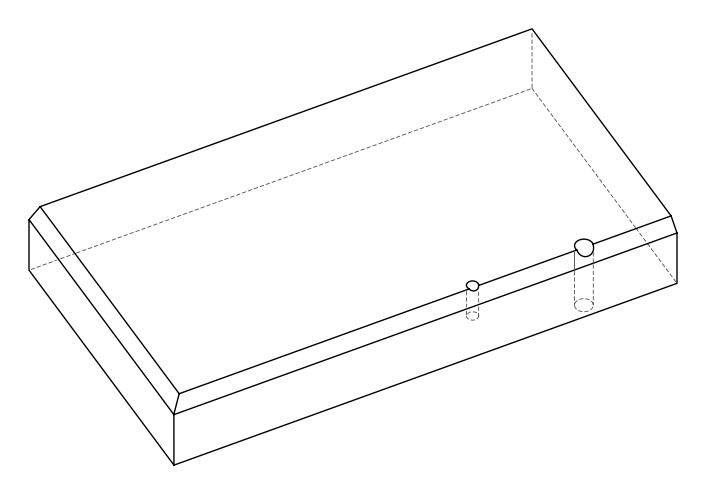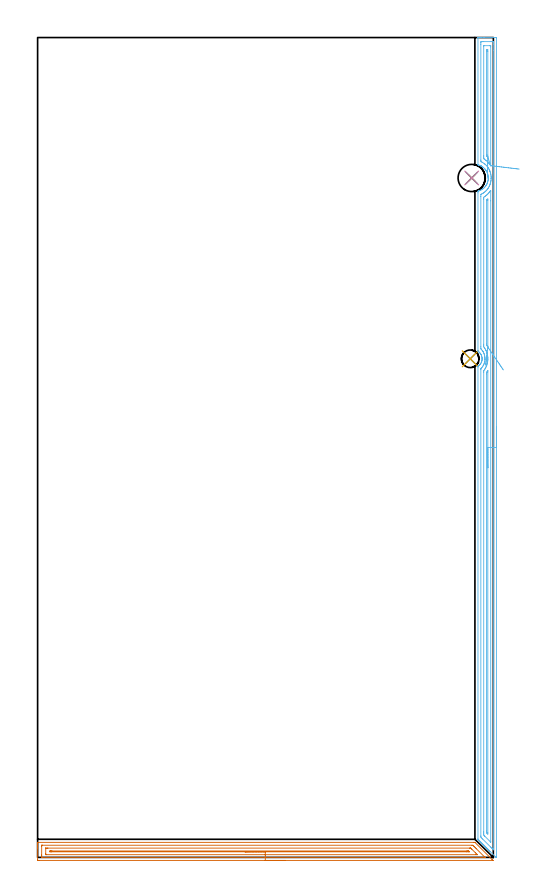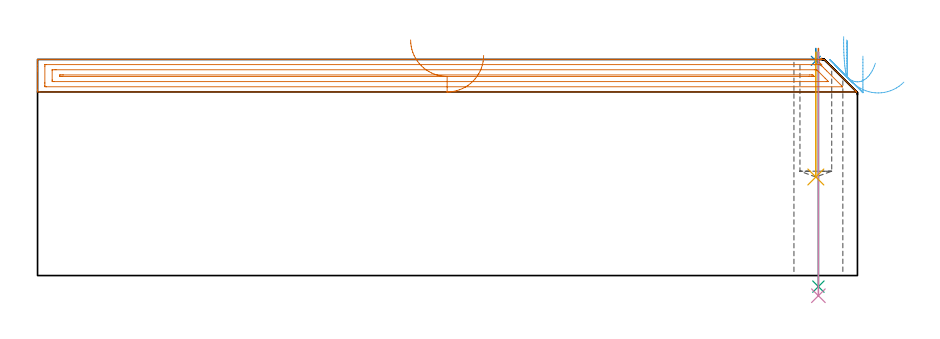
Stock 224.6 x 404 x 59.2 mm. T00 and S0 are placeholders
(PLAN: 7 operations, 4 tool changes, 20.9 min)
(1 SPOT_DRILL | STEP1HOLE | NXT0321_9005460120000 | 0.03 min | 2 mm3)
(2 SPOT_DRILL_1 | STEP1POCKET | NXT0321_9005460120000 | 0.03 min | 1 mm3)
(3 DRILL_THROUGH_HOLE_INTO_CENTER | STEP1HOLE | NXT0301_055 | 0.26 min | 3258 mm3)
(4 DRILL_TO_ENLARGE_THROUGH_HOLE | STEP1HOLE | UGT0301_268 | 0.27 min | 5066 mm3)
(5 DRILL_BLIND_HOLE_INTO_CENTER | STEP1POCKET | NXT0301_058 | 0.14 min | 1840 mm3)
(6 AREA_MILL | FG_CHAMFER_SURFACE | UGT0205_001 | 13.01 min | 16621 mm3)
(7 AREA_MILL_1 | FG_CHAMFER_SURFACE_1 | UGT0205_001 | 7.21 min | 8649 mm3)
(TOOL NXT0321_9005460120000 | NC Spot Drill, 142deg, 12mm, Carbide, Uncoated | D12 PA142 FL30 Z2)
(TOOL NXT0301_055 | Carbide Drill 8.4mm [860.1-0840-042A1-MM 2214] | D8.4 PA140 FL61 Z2)
(TOOL UGT0301_268 | Twist Drill 13.4 mm | D13.4 PA118 FL108 Z2)
(TOOL NXT0301_058 | Carbide Drill 8.7mm [860.1-0870-026A1-MM 2214] | D8.7 PA140 FL47 Z2)
(TOOL UGT0205_001 | Chamfer Mill 20 x 3 x 45 deg. | D20 FL50 Z2)
(OP 1 SPOT_DRILL)
G17 G21 G94 G90
T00 M6
G54
G17 G0 G90 X213.9 Y334.8 S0 M3
G43 Z69.2 H0
G94 G81 G98 Z58.623 F250. R62.2
G80
M5
M2
(OP 2 SPOT_DRILL_1)
G17 G21 G94 G90
T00 M6
G54
G17 G0 G90 X213.2 Y245.7 S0 M3
G43 Z69.2 H0
G94 G81 G98 Z58.826 F250. R62.2
G80
M5
M2
(OP 3 DRILL_THROUGH_HOLE_INTO_CENTER)
G17 G21 G94 G90
T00 M6
G54
G17 G0 G90 X213.9 Y334.8 S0 M3
G43 Z69.2 H1
G94 G73 G98 Z-3.029 F250. Q7.779 R61.2
G80
M5
M2
(OP 4 DRILL_TO_ENLARGE_THROUGH_HOLE)
G17 G21 G94 G90
T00 M6
G54
G17 G0 G90 X213.9 Y334.8 S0 M3
G43 Z69.2 H0
G94 G73 G98 Z-5.526 F250. Q12.945 R61.2
G80
M5
M2
(OP 5 DRILL_BLIND_HOLE_INTO_CENTER)
G17 G21 G94 G90
T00 M6
G54
G17 G0 G90 X213.2 Y245.7 S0 M3
G43 Z69.2 H1
G94 G81 G98 Z27. F250. R61.2
G80
M5
M2
(OP 6 AREA_MILL)
G17 G21 G94 G90
T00 M6
G54
G17 G0 G90 X226.099 Y212. S1061 M3
G43 Z69.2 H0
Z60.101
G94 G1 Y211.962 Z59.23 F250.
Y211.848 Z58.365
Y211.659 Z57.513
Y211.397 Z56.681
Y211.063 Z55.875
Y210.66 Z55.101
Y210.191 Z54.365
Y209.66 Z53.673
Y209.071 Z53.03
Y208.428 Z52.441
Y207.736 Z51.91
Y207. Z51.441
Y206.226 Z51.038
Y205.42 Z50.704
Y204.588 Z50.442
Y203.736 Z50.253
Y202.871 Z50.139
Y202. Z50.101
X226.097 Y0.115 Z50.102
X226.096 Y0.058 Z50.103
X226.095 Y0.047 Z50.104
X226.085 Y0.004 Z50.11
X226.018 Y0.002 Z50.175
X225.888 Y0.01 Z50.304
X225.811 Y0.088 Z50.385
X225.732 Y0.167 Z50.467
X223.052 Y2.847 Z53.146
X222.883 Y3.015 Z53.312
X222.715 Y3.184 Z53.483
X222.606 Y3.293 Z53.592
X222.439 Y3.459 Z53.756
X222.273 Y3.626 Z53.925
X222.159 Y3.74 Z54.039
X221.994 Y3.903 Z54.2
X221.831 Y4.068 Z54.367
X221.713 Y4.186 Z54.485
X221.55 Y4.348 Z54.645
X221.394 Y4.505 Z54.803
X221.266 Y4.633 Z54.932
X221.106 Y4.792 Z55.089
X220.947 Y4.952 Z55.251
X220.82 Y5.079 Z55.378
X220.661 Y5.236 Z55.534
X220.505 Y5.394 Z55.693
X220.373 Y5.526 Z55.825
X220.217 Y5.681 Z55.978
X220.063 Y5.836 Z56.135
X219.927 Y5.972 Z56.271
X219.773 Y6.125 Z56.422
X219.621 Y6.278 Z56.577
X219.48 Y6.419 Z56.718
X219.328 Y6.569 Z56.867
X219.179 Y6.72 Z57.019
X219.033 Y6.865 Z57.164
X218.884 Y7.014 Z57.311
X218.736 Y7.162 Z57.461
X218.587 Y7.312 Z57.611
X218.44 Y7.458 Z57.756
X218.294 Y7.605 Z57.903
X218.14 Y7.759 Z58.057
X217.996 Y7.902 Z58.2
X217.852 Y8.047 Z58.345
X217.694 Y8.205 Z58.504
X217.551 Y8.347 Z58.644
X217.41 Y8.489 Z58.788
X217.247 Y8.652 Z58.95
X217.062 Y8.84 Z59.135
X217.004 Y8.905 Z59.189
X217. Y9.098 Z59.2
Y241.741
X217.004 Y242.012 Z59.19
X217.254 Y242.188 Z58.946
X217.312 Y242.229 Z58.887
X217.545 Y242.417 Z58.654
X217.551 Y242.423 Z58.648
X217.57 Y242.44 Z58.629
X217.764 Y242.615 Z58.436
X217.848 Y242.706 Z58.349
X217.936 Y242.812 Z58.263
X218.035 Y242.932 Z58.164
X218.144 Y243.066 Z58.052
X218.164 Y243.09 Z58.033
X218.45 Y243.508 Z57.749
X218.596 Y243.779 Z57.604
X218.686 Y243.974 Z57.513
X218.725 Y244.059 Z57.474
X218.769 Y244.19 Z57.43
X218.84 Y244.401 Z57.358
X218.845 Y244.421 Z57.352
X218.956 Y244.844 Z57.244
X218.968 Y244.924 Z57.232
X219.023 Y245.293 Z57.175
X219.04 Y245.517 Z57.156
X219.045 Y245.731 Z57.148
X219.037 Y245.963 Z57.16
X219.027 Y246.069 Z57.172
X219.013 Y246.186 Z57.181
X218.936 Y246.635 Z57.26
X218.815 Y247.079 Z57.379
X218.807 Y247.1 Z57.387
X218.724 Y247.342 Z57.473
X218.573 Y247.662 Z57.625
X218.44 Y247.901 Z57.757
X218.401 Y247.971 Z57.797
X218.137 Y248.348 Z58.062
X217.935 Y248.588 Z58.263
X217.841 Y248.7 Z58.357
X217.68 Y248.864 Z58.518
X217.551 Y248.976 Z58.647
X217.464 Y249.051 Z58.733
X217.233 Y249.229 Z58.962
X217.188 Y249.261 Z59.007
X216.999 Y249.399 Z59.184
X217. Y249.779 Z59.2
Y327.475
X217.006 Y328.286 Z59.192
X217.101 Y328.317 Z59.098
X217.267 Y328.369 Z58.933
X217.413 Y328.415 Z58.783
X217.452 Y328.427 Z58.744
X217.842 Y328.57 Z58.357
X218.288 Y328.766 Z57.912
X218.723 Y328.993 Z57.472
X218.884 Y329.09 Z57.309
X219.074 Y329.202 Z57.125
X219.155 Y329.262 Z57.045
X219.328 Y329.392 Z56.867
X219.544 Y329.55 Z56.656
X219.608 Y329.598 Z56.591
X219.773 Y329.739 Z56.424
X219.89 Y329.838 Z56.307
X220.163 Y330.095 Z56.036
X220.211 Y330.146 Z55.989
X220.492 Y330.452 Z55.707
X220.703 Y330.714 Z55.496
X220.729 Y330.75 Z55.469
X220.809 Y330.861 Z55.386
X220.903 Y330.987 Z55.295
X221.148 Y331.376 Z55.049
X221.213 Y331.494 Z54.981
X221.374 Y331.774 Z54.824
X221.425 Y331.88 Z54.772
X221.613 Y332.323 Z54.582
X221.636 Y332.387 Z54.558
X221.698 Y332.555 Z54.5
X221.776 Y332.773 Z54.422
X221.899 Y333.217 Z54.297
X221.994 Y333.665 Z54.204
X222.002 Y333.727 Z54.195
X222.056 Y334.111 Z54.143
X222.073 Y334.363 Z54.126
X222.076 Y334.412 Z54.122
X222.082 Y334.528 Z54.11
X222.084 Y334.558 Z54.107
Y334.576 Z54.106
X222.083 Y334.62 Z54.105
X222.084 Y334.743 Z54.104
X222.083 Y334.82 Z54.101
Y334.9
X222.084 Y334.953 Z54.104
X222.085 Y335.005 Z54.106
X222.066 Y335.353 Z54.133
X222.059 Y335.451 Z54.139
X222.051 Y335.513 Z54.147
X222. Y335.898 Z54.199
X221.91 Y336.343 Z54.288
X221.787 Y336.792 Z54.413
X221.634 Y337.236 Z54.563
X221.607 Y337.299 Z54.589
X221.511 Y337.533 Z54.688
X221.375 Y337.826 Z54.825
X221.294 Y337.979 Z54.904
X221.209 Y338.129 Z54.989
X221.167 Y338.192 Z55.029
X220.916 Y338.583 Z55.281
X220.809 Y338.729 Z55.388
X220.598 Y339.021 Z55.601
X220.545 Y339.085 Z55.654
X220.491 Y339.15 Z55.708
X220.217 Y339.437 Z55.982
X220.117 Y339.541 Z56.082
X219.725 Y339.914 Z56.472
X219.645 Y339.978 Z56.554
X219.608 Y340.008 Z56.591
X219.434 Y340.134 Z56.765
X219.328 Y340.21 Z56.867
X219.239 Y340.276 Z56.96
X219.174 Y340.323 Z57.025
X218.977 Y340.449 Z57.221
X218.884 Y340.508 Z57.312
X218.783 Y340.574 Z57.416
X218.725 Y340.611 Z57.474
X218.568 Y340.699 Z57.631
X218.545 Y340.713 Z57.654
X218.44 Y340.766 Z57.756
X218.36 Y340.807 Z57.836
X218.209 Y340.871 Z57.989
X217.842 Y341.028 Z58.357
X217.39 Y341.187 Z58.81
X217.302 Y341.218 Z58.896
X217.098 Y341.28 Z59.098
X217.004 Y341.315 Z59.19
X217. Y341.411 Z59.2
Y403.832
X217.003 Y403.991 Z59.188
X217.04 Y404. Z59.151
X217.413 Z58.786
X217.773 Z58.426
X218.44 Z57.755
X219.662 Z56.535
X220.217 Z55.977
X225.549 Z50.649
X225.828 Y403.998 Z50.369
X226.092 Y403.99 Z50.106
X226.099 Y403.726 Z50.099
Y202. Z50.101
X224.685 Z51.515
X224.683 Y4.186 Z51.517
X224.682 Y4.164 Z51.518
X224.66 Y3.702 Z51.54
X224.166 Y4.186 Z52.034
X223.771 Y4.579 Z52.429
X223.27 Y5.079 Z52.93
X219.328 Y9.022 Z56.872
X218.809 Y9.545 Z57.391
X218.44 Y9.922 Z57.76
X218.416 Y10.438 Z57.784
X218.415 Y10.463 Z57.785
Y240.631
X218.416 Y240.74 Z57.784
X218.419 Y240.793 Z57.781
X218.421 Y240.817 Z57.779
X218.436 Y240.848 Z57.764
X218.438 Y240.85 Z57.762
X218.731 Y241.155 Z57.469
X218.864 Y241.315 Z57.336
X219.207 Y241.741 Z56.993
X219.24 Y241.786 Z56.96
X219.258 Y241.812 Z56.942
X219.328 Y241.918 Z56.872
X219.528 Y242.229 Z56.672
X219.601 Y242.361 Z56.599
X219.747 Y242.634 Z56.453
X219.897 Y242.956 Z56.303
X219.993 Y243.195 Z56.207
X220.112 Y243.527 Z56.088
X220.127 Y243.573 Z56.073
X220.137 Y243.608 Z56.063
X220.217 Y243.904 Z55.983
X220.314 Y244.323 Z55.886
X220.331 Y244.421 Z55.869
X220.425 Y245.104 Z55.775
X220.442 Y245.314 Z55.758
X220.454 Y245.638 Z55.746
X220.448 Y245.974 Z55.752
X220.435 Y246.207 Z55.765
X220.399 Y246.557 Z55.801
X220.329 Y246.987 Z55.871
X220.306 Y247.1 Z55.894
X220.217 Y247.488 Z55.983
X220.068 Y247.993 Z56.132
X219.988 Y248.223 Z56.212
X219.806 Y248.638 Z56.394
X219.684 Y248.886 Z56.516
X219.557 Y249.115 Z56.643
X219.458 Y249.286 Z56.742
X219.328 Y249.48 Z56.872
X219.116 Y249.779 Z57.084
X218.811 Y250.148 Z57.389
X218.44 Y250.564 Z57.76
X218.42 Y250.672 Z57.78
X218.417 Y250.695 Z57.783
X218.414 Y251.565 Z57.786
Y325.689
X218.417 Y326.582 Z57.783
X218.419 Y326.604 Z57.781
X218.44 Y326.728 Z57.76
X218.932 Y326.98 Z57.268
X219.328 Y327.193 Z56.872
X219.505 Y327.298 Z56.695
X219.783 Y327.475 Z56.417
X220.033 Y327.66 Z56.167
X220.217 Y327.802 Z55.983
X220.53 Y328.059 Z55.67
X220.87 Y328.369 Z55.33
X221.106 Y328.609 Z55.094
X221.415 Y328.95 Z54.785
X221.666 Y329.262 Z54.534
X221.805 Y329.452 Z54.395
X221.994 Y329.725 Z54.206
X222.161 Y329.987 Z54.039
X222.261 Y330.155 Z53.939
X222.486 Y330.553 Z53.714
X222.72 Y331.048 Z53.48
X222.75 Y331.114 Z53.45
X222.77 Y331.161 Z53.43
X222.883 Y331.445 Z53.317
X223.012 Y331.811 Z53.188
X223.055 Y331.941 Z53.145
X223.214 Y332.501 Z52.986
X223.288 Y332.834 Z52.912
X223.383 Y333.337 Z52.817
X223.437 Y333.727 Z52.763
X223.487 Y334.334 Z52.713
X223.501 Y334.62 Z52.699
X223.503 Y334.681 Z52.697
Y334.721
X223.498 Y334.894 Z52.702
X223.469 Y335.513 Z52.731
X223.44 Y335.846 Z52.76
X223.361 Y336.406 Z52.839
X223.257 Y336.923 Z52.943
X223.158 Y337.299 Z53.042
X223.097 Y337.517 Z53.103
X222.883 Y338.177 Z53.317
X222.877 Y338.192 Z53.323
X222.874 Y338.202 Z53.326
X222.625 Y338.76 Z53.575
X222.467 Y339.085 Z53.733
X222.298 Y339.39 Z53.902
X221.994 Y339.875 Z54.206
X221.924 Y339.978 Z54.276
X221.577 Y340.452 Z54.623
X221.216 Y340.871 Z54.984
X221.106 Y340.987 Z55.094
X220.717 Y341.37 Z55.483
X220.517 Y341.56 Z55.683
X220.281 Y341.764 Z55.919
X220.217 Y341.813 Z55.983
X220.04 Y341.943 Z56.16
X219.328 Y342.409 Z56.872
X218.889 Y342.658 Z57.311
X218.44 Y342.873 Z57.76
X218.415 Y343.551 Z57.785
Y343.576
X218.414 Y400.707 Z57.786
X218.415 Y401.6 Z57.785
X218.416 Y401.624 Z57.784
X218.44 Y401.99 Z57.76
X218.933 Y401.998 Z57.267
X219.328 Y401.999 Z56.872
X219.819 Y402. Z56.381
X223.373 Z52.827
X223.771 Y401.999 Z52.429
X224.265 Y401.997 Z51.935
X224.66 Y401.99 Z51.54
X224.684 Y401.6 Z51.516
X224.685 Y401.575 Z51.515
X224.686 Y400.707 Z51.514
Y397.602
X224.685 Y202. Z51.515
X223.27 Z52.93
X223.268 Y7.759 Z52.932
X223.267 Y7.593 Z52.933
X223.266 Y7.565 Z52.934
X223.264 Y7.55 Z52.936
X223.23 Y7.581 Z52.97
X223.042 Y7.759 Z53.158
X220.362 Y10.438 Z55.838
X220.217 Y10.585 Z55.983
X219.85 Y10.961 Z56.35
X219.836 Y11.331 Z56.364
X219.831 Y11.718 Z56.369
X219.829 Y12.224 Z56.371
Y12.614
Y239.062
X219.83 Y239.451 Z56.37
X219.833 Y239.704 Z56.367
X219.835 Y239.825 Z56.365
X219.927 Y239.955 Z56.273
X220.217 Y240.35 Z55.983
X220.418 Y240.646 Z55.782
X220.552 Y240.848 Z55.648
X220.754 Y241.202 Z55.446
X221.03 Y241.741 Z55.17
X221.055 Y241.793 Z55.145
X221.106 Y241.909 Z55.094
X221.304 Y242.435 Z54.896
X221.371 Y242.634 Z54.829
X221.513 Y243.118 Z54.687
X221.616 Y243.527 Z54.584
X221.686 Y243.837 Z54.514
X221.773 Y244.421 Z54.427
X221.799 Y244.617 Z54.401
X221.835 Y244.945 Z54.365
X221.859 Y245.314 Z54.341
X221.864 Y245.445 Z54.336
X221.866 Y245.821 Z54.335
X221.854 Y246.207 Z54.346
X221.846 Y246.356 Z54.354
X221.809 Y246.741 Z54.391
X221.761 Y247.1 Z54.439
X221.715 Y247.38 Z54.485
X221.652 Y247.712 Z54.548
X221.585 Y247.993 Z54.615
X221.434 Y248.556 Z54.766
X221.334 Y248.886 Z54.866
X221.106 Y249.468 Z55.094
X220.967 Y249.779 Z55.233
X220.841 Y250.045 Z55.359
X220.479 Y250.672 Z55.721
X220.217 Y251.049 Z55.983
X219.836 Y251.565 Z56.364
X219.832 Y251.952 Z56.368
X219.829 Y252.458 Z56.371
Y252.849
Y324.293
X219.831 Y324.796 Z56.369
X219.835 Y325.181 Z56.365
X219.838 Y325.306 Z56.362
X220.3 Y325.606 Z55.9
X220.423 Y325.689 Z55.777
X220.812 Y325.985 Z55.388
X221.106 Y326.219 Z55.094
X221.303 Y326.384 Z54.897
X221.526 Y326.582 Z54.674
X221.764 Y326.814 Z54.436
X221.994 Y327.052 Z54.206
X222.196 Y327.273 Z54.004
X222.372 Y327.475 Z53.828
X222.599 Y327.76 Z53.601
X222.883 Y328.142 Z53.317
X223.124 Y328.483 Z53.076
X223.264 Y328.647 Z52.936
X223.268 Y328.369 Z52.932
X223.27 Y328.181 Z52.93
X223.271 Y323.554 Z52.929
X223.27 Y202. Z52.93
X221.856 Z54.344
X221.854 Y12.224 Z54.346
X221.85 Y11.61 Z54.35
X221.848 Y11.478 Z54.352
X221.514 Y11.747 Z54.686
X221.25 Y12.079 Z54.95
X221.246 Y12.224 Z54.954
X221.245 Y12.362 Z54.955
X221.243 Y12.979 Z54.957
Y13.117
Y238.307
X221.248 Y238.919 Z54.952
X221.25 Y238.956 Z54.95
X221.265 Y238.983 Z54.935
X221.314 Y239.062 Z54.886
X221.462 Y239.289 Z54.738
X221.583 Y239.475 Z54.617
X221.843 Y239.895 Z54.357
X221.849 Y239.851 Z54.351
X221.852 Y239.642 Z54.348
X221.856 Y239.201 Z54.344
Y202.
Y201.128 Z54.382
Y200.263 Z54.496
Y199.412 Z54.685
Y198.58 Z54.947
Y197.774 Z55.281
Y197. Z55.684
Y196.264 Z56.152
Y195.572 Z56.683
Y194.929 Z57.273
Y194.34 Z57.916
Y193.808 Z58.608
Y193.34 Z59.344
Y192.937 Z60.118
Y192.603 Z60.924
Y192.341 Z61.756
Y192.152 Z62.607
Y192.038 Z63.472
Y192. Z64.344
G0 Z69.2
X229.515 Y240.214
Z58.16
G1 X229.256 Y240.595 Z57.419
X228.961 Y241.027 Z56.721
X228.634 Y241.509 Z56.071
X228.275 Y242.035 Z55.475
X227.889 Y242.602 Z54.936
X227.478 Y243.206 Z54.459
X227.045 Y243.842 Z54.048
X226.594 Y244.505 Z53.705
X226.127 Y245.191 Z53.433
X225.649 Y245.893 Z53.235
X225.163 Y246.607 Z53.112
X224.673 Y247.327 Z53.064
X224.183 Y248.048 Z53.092
X223.695 Y248.764 Z53.197
X223.215 Y249.469 Z53.376
X222.745 Y250.16 Z53.629
X222.29 Y250.829 Z53.954
X221.852 Y251.472 Z54.348
X221.842 Y251.486 Z54.358
X221.795 Y251.565 Z54.405
X221.72 Y251.693 Z54.48
X221.511 Y252.051 Z54.689
X221.25 Y252.458 Z54.95
X221.244 Y253.076 Z54.956
X221.243 Y253.213 Z54.957
Y323.903
X221.244 Y323.962 Z54.956
X221.247 Y324.005 Z54.953
X221.249 Y324.022 Z54.951
X221.276 Y324.049 Z54.924
X221.396 Y324.144 Z54.804
X221.511 Y324.232 Z54.689
X221.603 Y324.297 Z54.597
X221.85 Y324.46 Z54.35
X221.855 Y324.043 Z54.345
X221.856 Y323.903 Z54.344
Y251.704
X221.855 Y251.565 Z54.345
X221.853 Y251.484 Z54.347
X221.852 Y251.472 Z54.348
X221.751 Y250.617 Z54.487
X221.653 Y249.777 Z54.7
X221.556 Y248.959 Z54.987
X221.463 Y248.168 Z55.344
X221.374 Y247.412 Z55.769
X221.29 Y246.695 Z56.259
X221.211 Y246.023 Z56.81
X221.138 Y245.401 Z57.418
X221.071 Y244.835 Z58.078
X221.011 Y244.328 Z58.785
X220.959 Y243.884 Z59.534
X220.915 Y243.506 Z60.319
X220.878 Y243.198 Z61.135
X220.85 Y242.961 Z61.974
X220.831 Y242.799 Z62.831
X220.821 Y242.711 Z63.699
X220.819 Y242.698 Z64.571
X220.827 Y242.761 Z65.441
G0 Z69.2
X237.311 Y339.181
Z52.981
G1 X236.674 Y339.258 Z52.389
X235.989 Y339.341 Z51.855
X235.26 Y339.428 Z51.384
X234.494 Y339.521 Z50.978
X233.695 Y339.617 Z50.642
X232.869 Y339.716 Z50.376
X232.024 Y339.818 Z50.184
X231.166 Y339.921 Z50.068
X230.301 Y340.025 Z50.026
X229.436 Y340.129 Z50.061
X228.576 Y340.233 Z50.172
X227.73 Y340.335 Z50.358
X226.903 Y340.434 Z50.617
X226.102 Y340.53 Z50.948
X225.332 Y340.623 Z51.348
X224.6 Y340.711 Z51.814
X223.911 Y340.794 Z52.343
X223.27 Y340.871 Z52.93
X223.269 Z52.931
X222.883 Y341.444 Z53.317
X222.654 Y341.764 Z53.546
X222.524 Y341.936 Z53.676
X222.36 Y342.129 Z53.84
X221.994 Y342.544 Z54.206
X221.888 Y342.658 Z54.312
X221.493 Y343.042 Z54.707
X221.106 Y343.395 Z55.094
X221.022 Y343.466 Z55.178
X220.916 Y343.551 Z55.284
X220.217 Y344.04 Z55.983
X219.978 Y344.209 Z56.222
X219.835 Y344.32 Z56.365
X219.833 Y344.444 Z56.367
X219.83 Y344.833 Z56.37
X219.829 Y345.337 Z56.371
X219.828 Y345.727 Z56.372
X219.829 Y399.911 Z56.371
X219.83 Y399.96 Z56.37
X219.832 Y399.983 Z56.368
X219.834 Y399.988 Z56.366
X219.847 Y399.991 Z56.353
X220.033 Y399.999 Z56.167
X222.698 Y400. Z53.502
X222.883 Y399.999 Z53.317
X223.068 Y399.995 Z53.132
X223.191 Y399.99 Z53.009
X223.265 Y399.982 Z52.935
X223.267 Y399.943 Z52.933
X223.269 Y399.814 Z52.931
X223.271 Y399.424 Z52.929
X223.27 Y340.871 Z52.93
X221.85 Y345.121 Z54.35
X221.26 Y345.554 Z54.94
X221.25 Y345.597 Z54.95
X221.243 Y346.092 Z54.957
Y397.134
X221.244 Y397.752 Z54.956
X221.246 Y397.886 Z54.954
X221.249 Y397.983 Z54.951
X221.342 Y397.99 Z54.858
X221.55 Y397.992 Z54.65
X221.758 Y397.99 Z54.442
X221.85 Y397.983 Z54.35
X221.857 Y397.134 Z54.343
Y346.092
X221.856 Y345.476 Z54.344
X221.854 Y345.337 Z54.346
X221.85 Y345.121 Z54.35
X221.833 Y344.25 Z54.405
X221.816 Y343.388 Z54.535
X221.8 Y342.54 Z54.741
X221.784 Y341.713 Z55.019
X221.769 Y340.914 Z55.368
X221.754 Y340.148 Z55.786
X221.74 Y339.422 Z56.269
X221.727 Y338.74 Z56.813
X221.715 Y338.109 Z57.415
X221.703 Y337.532 Z58.069
X221.693 Y337.015 Z58.772
X221.685 Y336.56 Z59.516
X221.677 Y336.172 Z60.298
X221.671 Y335.854 Z61.11
X221.666 Y335.608 Z61.947
X221.663 Y335.436 Z62.802
X221.661 Y335.339 Z63.669
Y335.317 Z64.541
G0 Z69.2
M5
M2
(OP 7 AREA_MILL_1)
G17 G21 G94 G90
T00 M6
G54
G17 G0 G90 X122.2 Y-1.5 S1061 M3
G43 Z69.2 H0
Z60.3
G94 G1 X122.162 Z59.428 F250.
X122.048 Z58.563
X121.859 Z57.712
X121.597 Z56.88
X121.263 Z56.074
X120.86 Z55.3
X120.392 Z54.564
X119.86 Z53.872
X119.271 Z53.229
X118.628 Z52.64
X117.936 Z52.108
X117.2 Z51.64
X116.426 Z51.237
X115.62 Z50.903
X114.788 Z50.641
X113.937 Z50.452
X113.072 Z50.338
X112.2 Z50.3
X0.609
X0.134 Y-1.495 Z50.303
X0.009 Y-1.492 Z50.306
X0. Y-1.024 Z50.773
X0.004 Y4.275 Z56.069
X0.005 Y4.845 Z56.642
Y5.158 Z56.954
Y5.729 Z57.525
X0.006 Y6.041 Z57.836
X0.007 Y7.067 Z58.866
X0.017 Y7.347 Z59.14
X0.036 Y7.39 Z59.183
X0.042 Y7.396 Z59.189
X0.163 Y7.4 Z59.2
X214.863
X215.507 Y7.397 Z59.187
X215.534 Y7.366 Z59.166
X223.926 Y-1.024 Z50.772
X224.386 Y-1.487 Z50.313
X224.387 Y-1.496 Z50.304
X224.386 Y-1.5 Z50.3
X112.2
Y-0.086 Z51.714
X2.395 Y-0.085 Z51.715
X2.338
X2.013 Y-0.079 Z51.721
X2.009 Y0.025 Z51.825
X2.003 Y0.246 Z52.046
X2.002 Y0.742 Z52.542
Y1.131 Z52.931
X2.006 Y5.542 Z57.342
X2.014 Y5.928 Z57.728
X2.015 Y5.975 Z57.775
X2.031 Y5.979 Z57.779
X2.081 Y5.982 Z57.782
X2.186 Y5.984 Z57.784
X2.395 Y5.986 Z57.786
X2.451
X214.028 Y5.985 Z57.785
X214.44 Y5.979 Z57.779
X214.863 Y5.578 Z57.378
X215.29 Y5.158 Z56.958
X215.756 Y4.694 Z56.494
X216.176 Y4.275 Z56.075
X220.22 Y0.23 Z52.03
X220.424 Y0.021 Z51.821
X220.514 Y-0.075 Z51.725
X220.516 Y-0.08 Z51.72
X220.508 Y-0.082 Z51.718
X220.468 Y-0.084 Z51.716
X220.385 Y-0.085 Z51.715
X220.22 Y-0.086 Z51.714
X112.2
Y1.328 Z53.128
X4.479 Y1.329 Z53.129
X4.18 Y1.332 Z53.132
X4.081 Y1.334 Z53.134
X4.012 Y1.338 Z53.138
X4.008 Y1.449 Z53.249
X4.004 Y1.625 Z53.425
X4.003 Y1.801 Z53.601
X4.005 Y4.448 Z56.248
X4.009 Y4.506 Z56.306
X4.014 Y4.552 Z56.352
X4.019 Y4.565 Z56.365
X4.032 Y4.566 Z56.366
X4.18 Y4.569 Z56.369
X4.773 Y4.571 Z56.371
X5.073 Y4.572 Z56.372
X212.778 Y4.571 Z56.371
X213.078 Y4.57 Z56.37
X213.377 Y4.566 Z56.366
X213.414 Y4.565 Z56.365
X213.437 Y4.552 Z56.352
X213.48 Y4.514 Z56.314
X213.564 Y4.435 Z56.235
X213.726 Y4.275 Z56.075
X213.971 Y4.03 Z55.83
X215.756 Y2.245 Z54.045
X216.374 Y1.625 Z53.425
X216.649 Y1.346 Z53.146
X216.651 Y1.334 Z53.134
X216.649 Y1.333 Z53.133
X216.055 Y1.329 Z53.129
X112.2 Y1.328 Z53.128
Y2.743 Z54.543
X6.858
X6.62 Y2.744 Z54.544
X6.203 Y2.75 Z54.55
X6.013 Y2.755 Z54.555
Y2.95 Z54.75
Y3.145 Z54.945
X6.208 Y3.152 Z54.952
X6.439 Y3.155 Z54.955
X6.858 Y3.157 Z54.957
X7.095
X211.53
X211.948 Y3.156 Z54.956
X212.185 Y3.153 Z54.953
X212.389 Y3.15 Z54.95
X212.594 Y2.946 Z54.746
X212.787 Y2.752 Z54.552
X212.604 Y2.749 Z54.549
X212.185 Y2.744 Z54.544
X211.293 Y2.743 Z54.543
X112.2
X111.328 Z54.581
X110.464 Z54.695
X109.612 Z54.883
X108.78 Z55.146
X107.974 Z55.48
X107.2 Z55.882
X106.464 Z56.351
X105.772 Z56.882
X105.129 Z57.472
X104.54 Z58.115
X104.009 Z58.807
X103.54 Z59.543
X103.137 Z60.316
X102.803 Z61.122
X102.541 Z61.954
X102.352 Z62.806
X102.238 Z63.671
X102.2 Z64.543
G0 Z69.2
M5
M2
